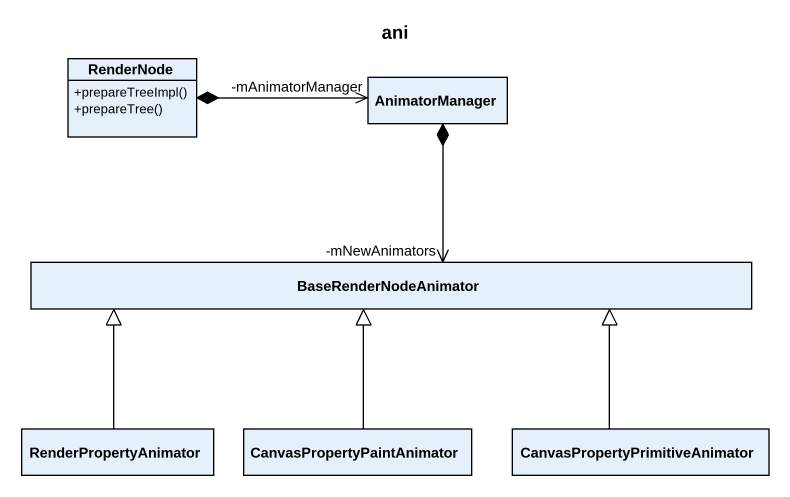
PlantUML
@startuml
title ani
hide circle
hide empty members
skinparam classAttributeIconSize 0
class RenderNode {
  +prepareTreeImpl()
  +prepareTree()
}
class AnimatorManager
class BaseRenderNodeAnimator
class RenderPropertyAnimator
class CanvasPropertyPaintAnimator
class "CanvasPropertyPrimitiveAnimator" as CanvasPropertyPrimitiveAnima
RenderNode *-right-> "-mAnimatorManager" AnimatorManager
AnimatorManager *--> "-mNewAnimators" BaseRenderNodeAnimator
RenderPropertyAnimator -up-|> BaseRenderNodeAnimator
CanvasPropertyPaintAnimator -up-|> BaseRenderNodeAnimator
CanvasPropertyPrimitiveAnima -up-|> BaseRenderNodeAnimator
@enduml
